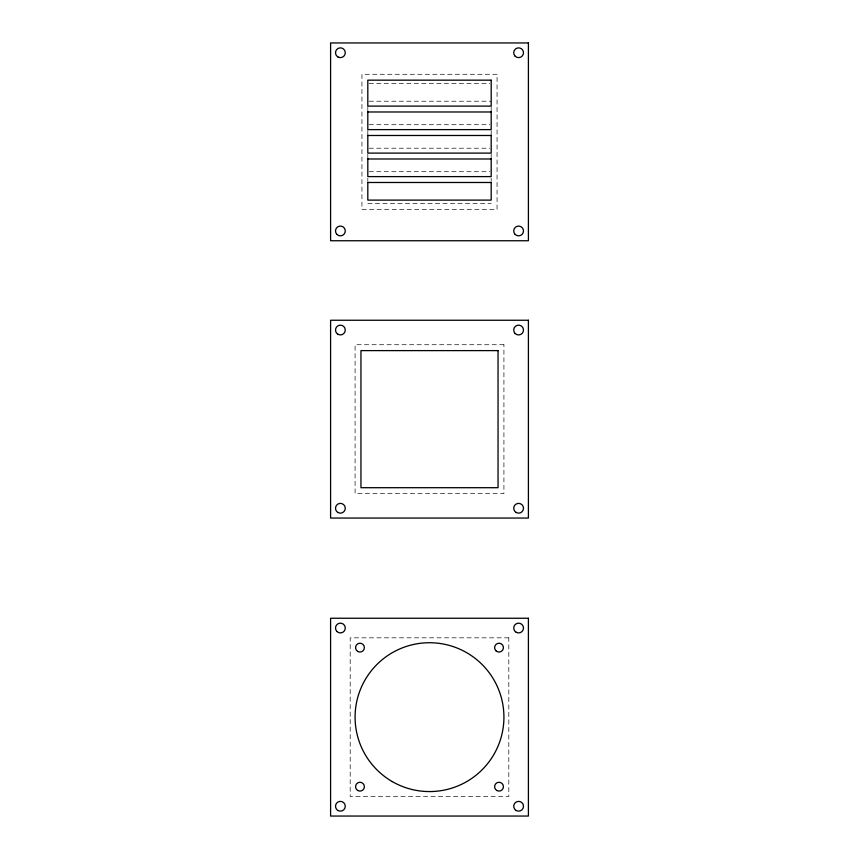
<?xml version="1.0" encoding="UTF-8"?>
<svg xmlns="http://www.w3.org/2000/svg" width="859" height="859" viewBox="0 0 859 859"><rect width="100%" height="100%" fill="white"/><g stroke="black" fill="none" stroke-linecap="round" stroke-linejoin="round"><path stroke-width="0.64" stroke-dasharray="4.29 3.22" d="M369.155 83.591L489.845 83.591M369.155 101.212L491.187 101.212M369.155 124.716L489.845 124.716M369.155 148.21L489.845 148.21M369.155 171.714L489.845 171.714M367.813 203.54L491.187 203.54M491.187 106.817L491.187 110.961M491.187 130.589L491.187 134.466M491.187 154.094L491.187 157.959M491.187 178.167L491.187 180.755M367.813 106.817L367.813 110.961M367.813 130.589L367.813 134.466M367.813 154.094L367.813 157.959M367.813 178.167L367.813 180.755M497.06 74.282L361.94 74.282L361.94 209.413L497.06 209.413L497.06 74.282M503.922 344.727L355.078 344.727L355.078 493.571L503.922 493.571L503.922 344.727M508.818 637.829L350.182 637.829L350.182 796.465L508.818 796.465L508.818 637.829"/><path stroke-width="1.29" d="M367.813 111.981L491.187 111.981M367.813 135.486L491.187 135.486M367.813 158.99L491.187 158.99M367.813 182.484L491.187 182.484M491.187 111.541L491.187 129.612L367.813 129.612L367.813 111.541M491.187 135.035L491.187 153.106L367.813 153.106L367.813 135.035M491.187 158.539L491.187 176.61L367.813 176.61L367.813 158.539M491.187 182.044L491.187 200.115L367.813 200.115L367.813 182.044M528.403 42.95L330.597 42.95L330.597 240.745L528.403 240.745L528.403 42.95M491.187 80.155L367.813 80.155L367.813 106.108L491.187 106.108L491.187 80.155M528.403 320.246L330.597 320.246L330.597 518.052L528.403 518.052L528.403 320.246M498.048 350.612L360.952 350.612L360.952 487.697L498.048 487.697L498.048 350.612M528.403 618.255L330.597 618.255L330.597 816.05L528.403 816.05L528.403 618.255M515.142 234.421A4.896 4.896 0 0 0 523.335 232.231A4.896 4.896 0 0 0 517.343 226.228A4.896 4.896 0 0 0 515.142 234.421M336.932 234.421A4.896 4.896 0 0 0 345.125 232.231A4.896 4.896 0 0 0 339.122 226.228A4.896 4.896 0 0 0 336.932 234.421M515.142 56.2A4.896 4.896 0 0 0 523.335 54.01A4.896 4.896 0 0 0 517.343 48.018A4.896 4.896 0 0 0 515.142 56.2M337.941 56.984A4.896 4.896 0 0 0 345.286 52.743A4.896 4.896 0 0 0 337.941 48.501A4.896 4.896 0 0 0 337.941 56.984M516.162 512.501A4.896 4.896 0 0 0 523.507 508.26A4.896 4.896 0 0 0 516.162 504.018A4.896 4.896 0 0 0 516.162 512.501M337.941 512.501A4.896 4.896 0 0 0 345.286 508.26A4.896 4.896 0 0 0 337.941 504.018A4.896 4.896 0 0 0 337.941 512.501M515.142 333.507A4.896 4.896 0 0 0 523.335 331.306A4.896 4.896 0 0 0 517.343 325.314A4.896 4.896 0 0 0 515.142 333.507M337.941 334.28A4.896 4.896 0 0 0 345.286 330.039A4.896 4.896 0 0 0 337.941 325.808A4.896 4.896 0 0 0 337.941 334.28M357.773 651.444A4.402 4.402 0 0 0 364.388 647.622A4.402 4.402 0 0 0 357.773 643.81A4.402 4.402 0 0 0 357.773 651.444M495.911 650.746A4.402 4.402 0 0 0 503.277 648.77A4.402 4.402 0 0 0 497.887 643.37A4.402 4.402 0 0 0 495.911 650.746M357.773 790.495A4.402 4.402 0 0 0 364.388 786.672A4.402 4.402 0 0 0 357.773 782.86A4.402 4.402 0 0 0 357.773 790.495M516.162 810.499A4.896 4.896 0 0 0 523.507 806.257A4.896 4.896 0 0 0 516.162 802.016A4.896 4.896 0 0 0 516.162 810.499M392.295 781.604A74.422 74.422 0 0 0 503.922 717.147A74.422 74.422 0 0 0 392.295 652.7A74.422 74.422 0 0 0 392.295 781.604M496.824 790.495A4.402 4.402 0 0 0 503.428 786.672A4.402 4.402 0 0 0 496.824 782.86A4.402 4.402 0 0 0 496.824 790.495M337.941 810.499A4.896 4.896 0 0 0 345.286 806.257A4.896 4.896 0 0 0 337.941 802.016A4.896 4.896 0 0 0 337.941 810.499M516.162 632.278A4.896 4.896 0 0 0 523.507 628.047A4.896 4.896 0 0 0 516.162 623.806A4.896 4.896 0 0 0 516.162 632.278M336.932 631.505A4.896 4.896 0 0 0 345.125 629.314A4.896 4.896 0 0 0 339.122 623.312A4.896 4.896 0 0 0 336.932 631.505"/></g></svg>
